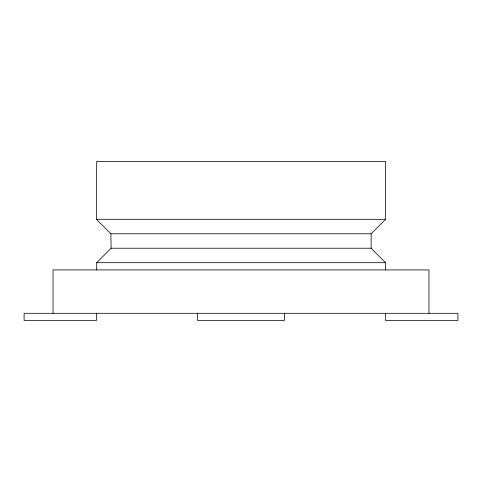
<?xml version="1.0" encoding="UTF-8"?>
<svg xmlns="http://www.w3.org/2000/svg" width="482" height="482" viewBox="0 0 482 482"><rect width="100%" height="100%" fill="white"/><g stroke="black" fill="none" stroke-linecap="round" stroke-linejoin="round"><path stroke-width="0.72" d="M96.695 269.92L96.695 262.69L111.125 248.23L110.86 233.77L96.4 219.31L96.695 161.47L385.6 161.47L385.6 219.31L371.14 233.77L371.14 248.23L385.6 262.69L385.6 269.92M96.4 219.31L385.6 219.31M110.86 233.77L371.14 233.77M111.125 248.23L371.14 248.23M96.695 262.69L385.6 262.69M428.98 313.3L428.98 269.92L53.02 269.92L53.02 313.3M385.6 313.3L385.6 320.53L457.9 320.53L457.9 313.3L24.1 313.3L24.1 320.53L96.4 320.53L96.4 313.3M284.38 313.3L284.38 320.53L197.62 320.53L197.62 313.3"/></g></svg>
